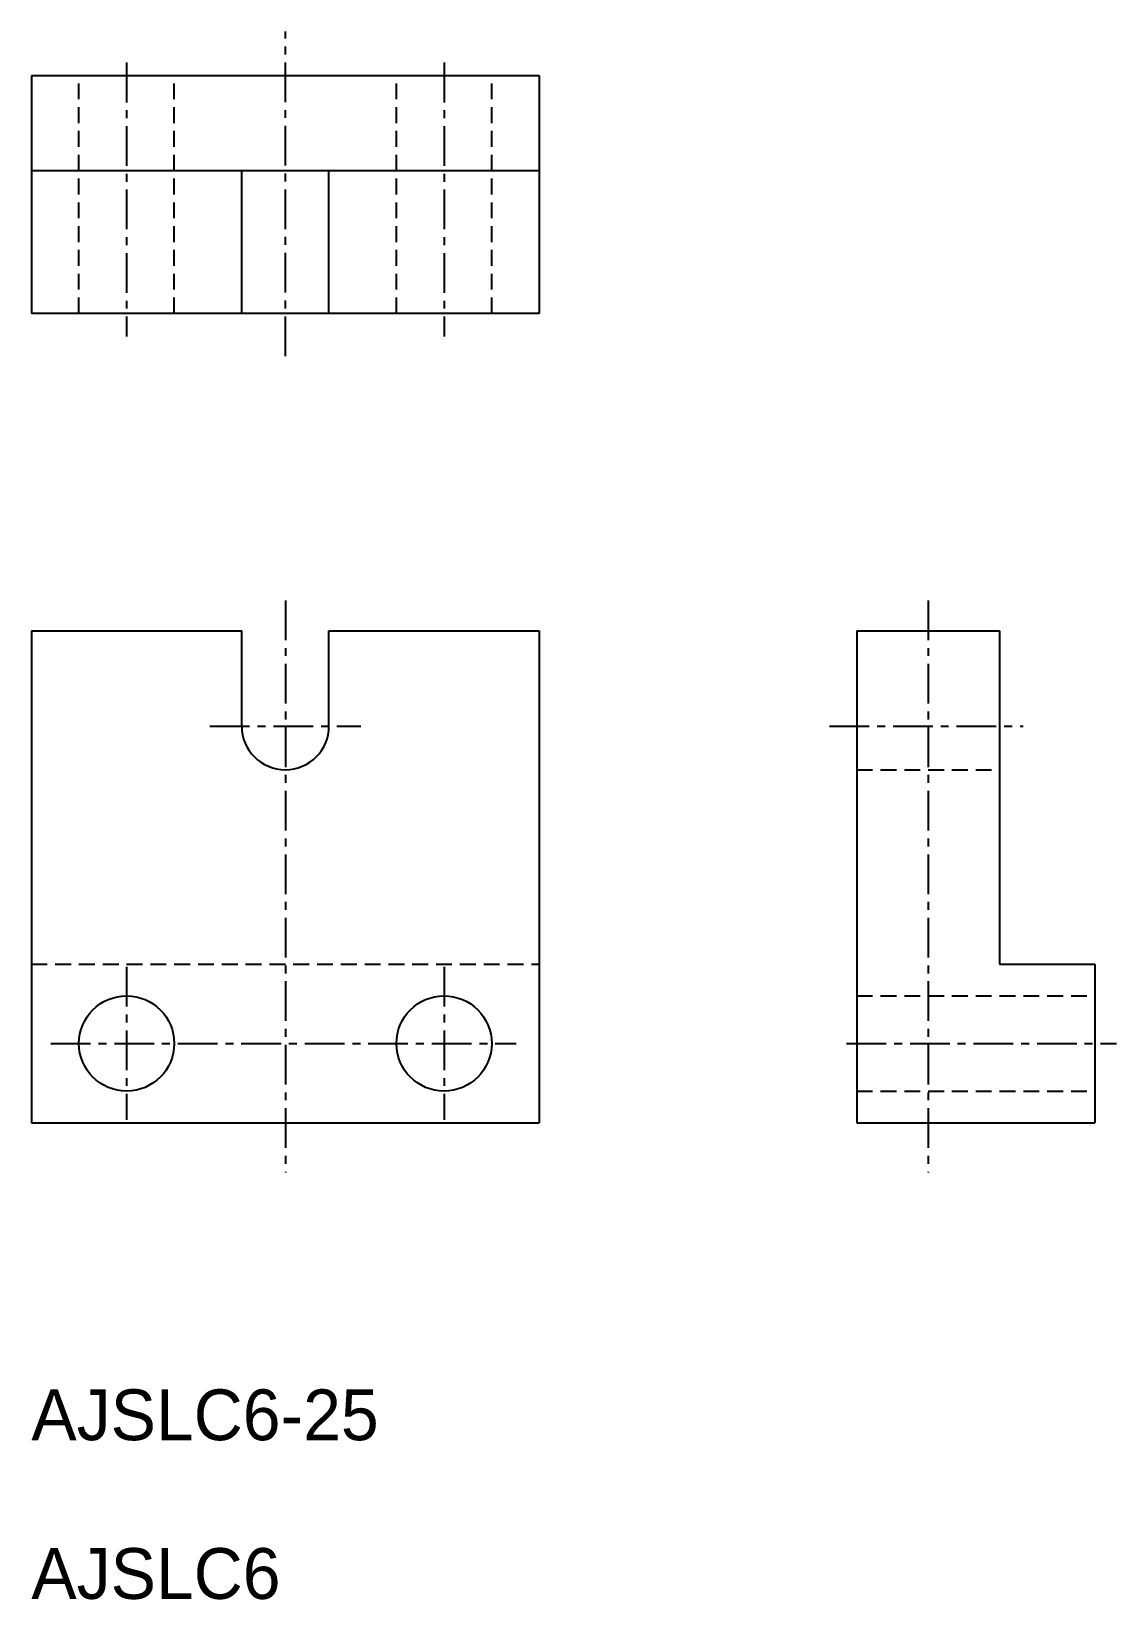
# Model space of a CAD drawing. Extents: x -3241.8 to -3173.4, y -1050.4 to -951.6.
import ezdxf

# ---------------------------------------------------------------- set-up
doc = ezdxf.new("R2010")
doc.units = 0
doc.header["$LTSCALE"] = 2
doc.linetypes.add('CENTER', pattern=[2, 1.25, -0.25, 0.25, -0.25])
doc.linetypes.add('DASHED', pattern=[0.75, 0.5, -0.25])
doc.layers.get('0').update_dxf_attribs({"linetype": 'CONTINUOUS'})
doc.layers.add('CENTER', color=1, linetype='CENTER')

msp = doc.modelspace()

# ---------------------------------------------------------------- linework, layer by layer
at = {"color": 7, "linetype": 'CONTINUOUS'}
for p, q in [((-3241.809, -954.395), (-3209.809, -954.395)), ((-3241.809, -954.395), (-3241.809, -969.395)), ((-3209.809, -954.395), (-3209.809, -969.395)), ((-3241.809, -960.395), (-3209.809, -960.395)), ((-3228.559, -969.395), (-3228.559, -960.395)), ((-3223.059, -969.395), (-3223.059, -960.395)), ((-3209.809, -969.395), (-3241.809, -969.395)), ((-3241.809, -989.395), (-3228.559, -989.395)), ((-3241.809, -989.395), (-3241.809, -1020.395)), ((-3228.559, -995.395), (-3228.559, -989.395)), ((-3223.059, -989.395), (-3209.809, -989.395)), ((-3223.059, -995.395), (-3223.059, -989.395)), ((-3209.809, -989.395), (-3209.809, -1020.395)), ((-3189.809, -989.395), (-3180.809, -989.395)), ((-3189.809, -989.395), (-3189.809, -1020.395)), ((-3180.809, -989.395), (-3180.809, -1010.395)), ((-3180.809, -1010.395), (-3174.809, -1010.395)), ((-3174.809, -1010.395), (-3174.809, -1020.395)), ((-3241.809, -1020.395), (-3209.809, -1020.395)), ((-3189.809, -1020.395), (-3174.809, -1020.395))]:
    msp.add_line(p, q, dxfattribs=at)
at = {"color": 3, "linetype": 'DASHED'}
for p, q in [((-3238.809, -969.395), (-3238.809, -954.395)), ((-3232.809, -969.395), (-3232.809, -954.395)), ((-3218.809, -969.395), (-3218.809, -954.395)), ((-3212.809, -969.395), (-3212.809, -954.395)), ((-3189.809, -998.145), (-3180.809, -998.145)), ((-3241.809, -1010.395), (-3209.809, -1010.395)), ((-3189.809, -1012.395), (-3174.809, -1012.395)), ((-3189.809, -1018.395), (-3174.809, -1018.395))]:
    msp.add_line(p, q, dxfattribs=at)
for p, q in [((-3225.809, -969.395), (-3225.809, -969.395)), ((-3217.809, -969.395), (-3217.809, -969.395))]:
    msp.add_line(p, q)
at = {"color": 7, "linetype": 'CONTINUOUS'}
for centre in [(-3235.809, -1015.395), (-3215.809, -1015.395)]:
    msp.add_circle(centre, 3, dxfattribs=at)
msp.add_arc((-3225.809, -995.395), 2.75, 180, 360, dxfattribs=at)
at = {"layer": 'CENTER', "color": 1, "linetype": 'CENTER'}
for p, q in [((-3225.809, -972.076), (-3225.809, -951.619)), ((-3235.809, -953.591), (-3235.809, -970.84)), ((-3215.809, -953.591), (-3215.809, -970.84)), ((-3225.809, -987.477), (-3225.809, -1023.52)), ((-3185.309, -987.477), (-3185.309, -1023.52)), ((-3230.559, -995.395), (-3221.059, -995.395)), ((-3191.518, -995.395), (-3179.325, -995.395)), ((-3235.809, -1010.574), (-3235.809, -1020.204)), ((-3215.809, -1010.574), (-3215.809, -1020.204)), ((-3240.582, -1015.395), (-3211.258, -1015.395)), ((-3190.451, -1015.395), (-3173.436, -1015.395))]:
    msp.add_line(p, q, dxfattribs=at)

# ---------------------------------------------------------------- texts
at = {"color": 7, "linetype": 'CONTINUOUS'}
for s, p in [('AJSLC6-25', (-3241.809, -1040.395)), ('AJSLC6', (-3241.809, -1050.395))]:
    msp.add_text(s, height=3.2, dxfattribs=at).set_placement(p)

doc.saveas('drawing.dxf')
